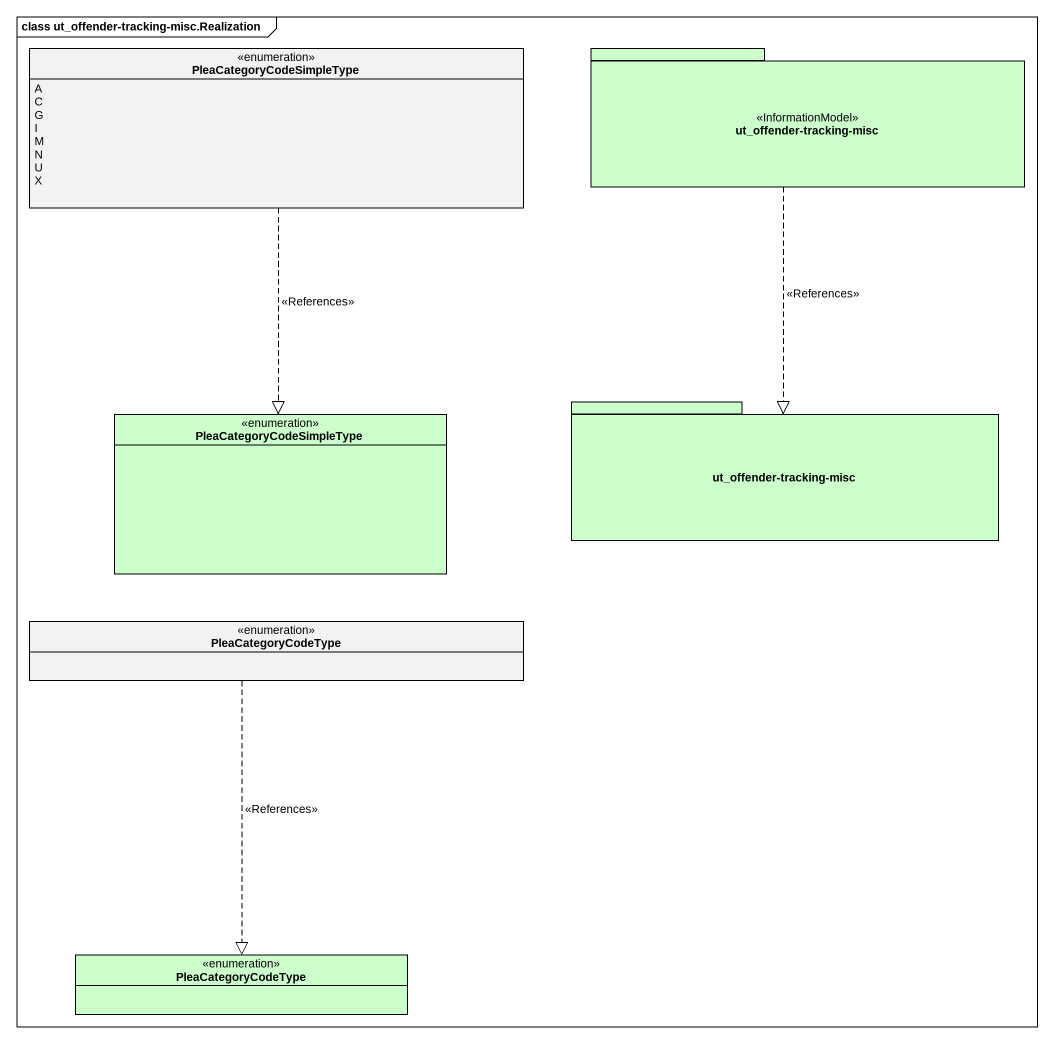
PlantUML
@startuml
mainframe class ut_offender-tracking-misc.Realization
hide circle
hide empty members
enum PleaCategoryCodeSimpleType {
  A
  C
  G
  I
  M
  N
  U
  X
}
package "ut_offender-tracking-misc" as ut_offender_tracking_misc <<InformationModel>> #CCFFCC {
}
enum "PleaCategoryCodeSimpleType" as PleaCategoryCodeSimpleType_2 #CCFFCC
package "ut_offender-tracking-misc" as ut_offender_tracking_misc_2 #CCFFCC {
}
enum PleaCategoryCodeType
enum "PleaCategoryCodeType" as PleaCategoryCodeType_2 #CCFFCC
PleaCategoryCodeSimpleType ..|> PleaCategoryCodeSimpleType_2 : <<References>>
ut_offender_tracking_misc ..|> ut_offender_tracking_misc_2 : <<References>>
PleaCategoryCodeType ..|> PleaCategoryCodeType_2 : <<References>>
@enduml
